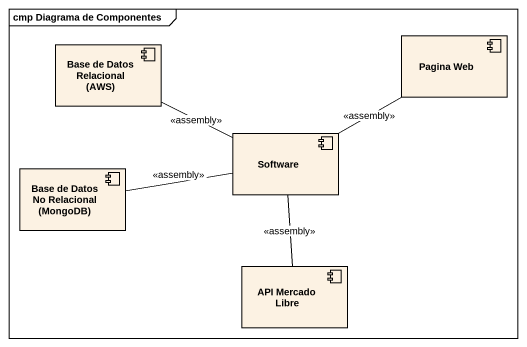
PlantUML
@startuml
mainframe cmp Diagrama de Componentes
component "Base de Datos Relacional (AWS)" as Base_de_Datos_Relacional_AWS
component "Pagina Web" as Pagina_Web
component Software
component "Base de Datos No Relacional (MongoDB)" as Base_de_Datos_No_Relacional
component "API Mercado Libre" as API_Mercado_Libre
Software -left- Base_de_Datos_Relacional_AWS : <<assembly>>
Software -right- Pagina_Web : <<assembly>>
Software -left- Base_de_Datos_No_Relacional : <<assembly>>
Software -- API_Mercado_Libre : <<assembly>>
@enduml
